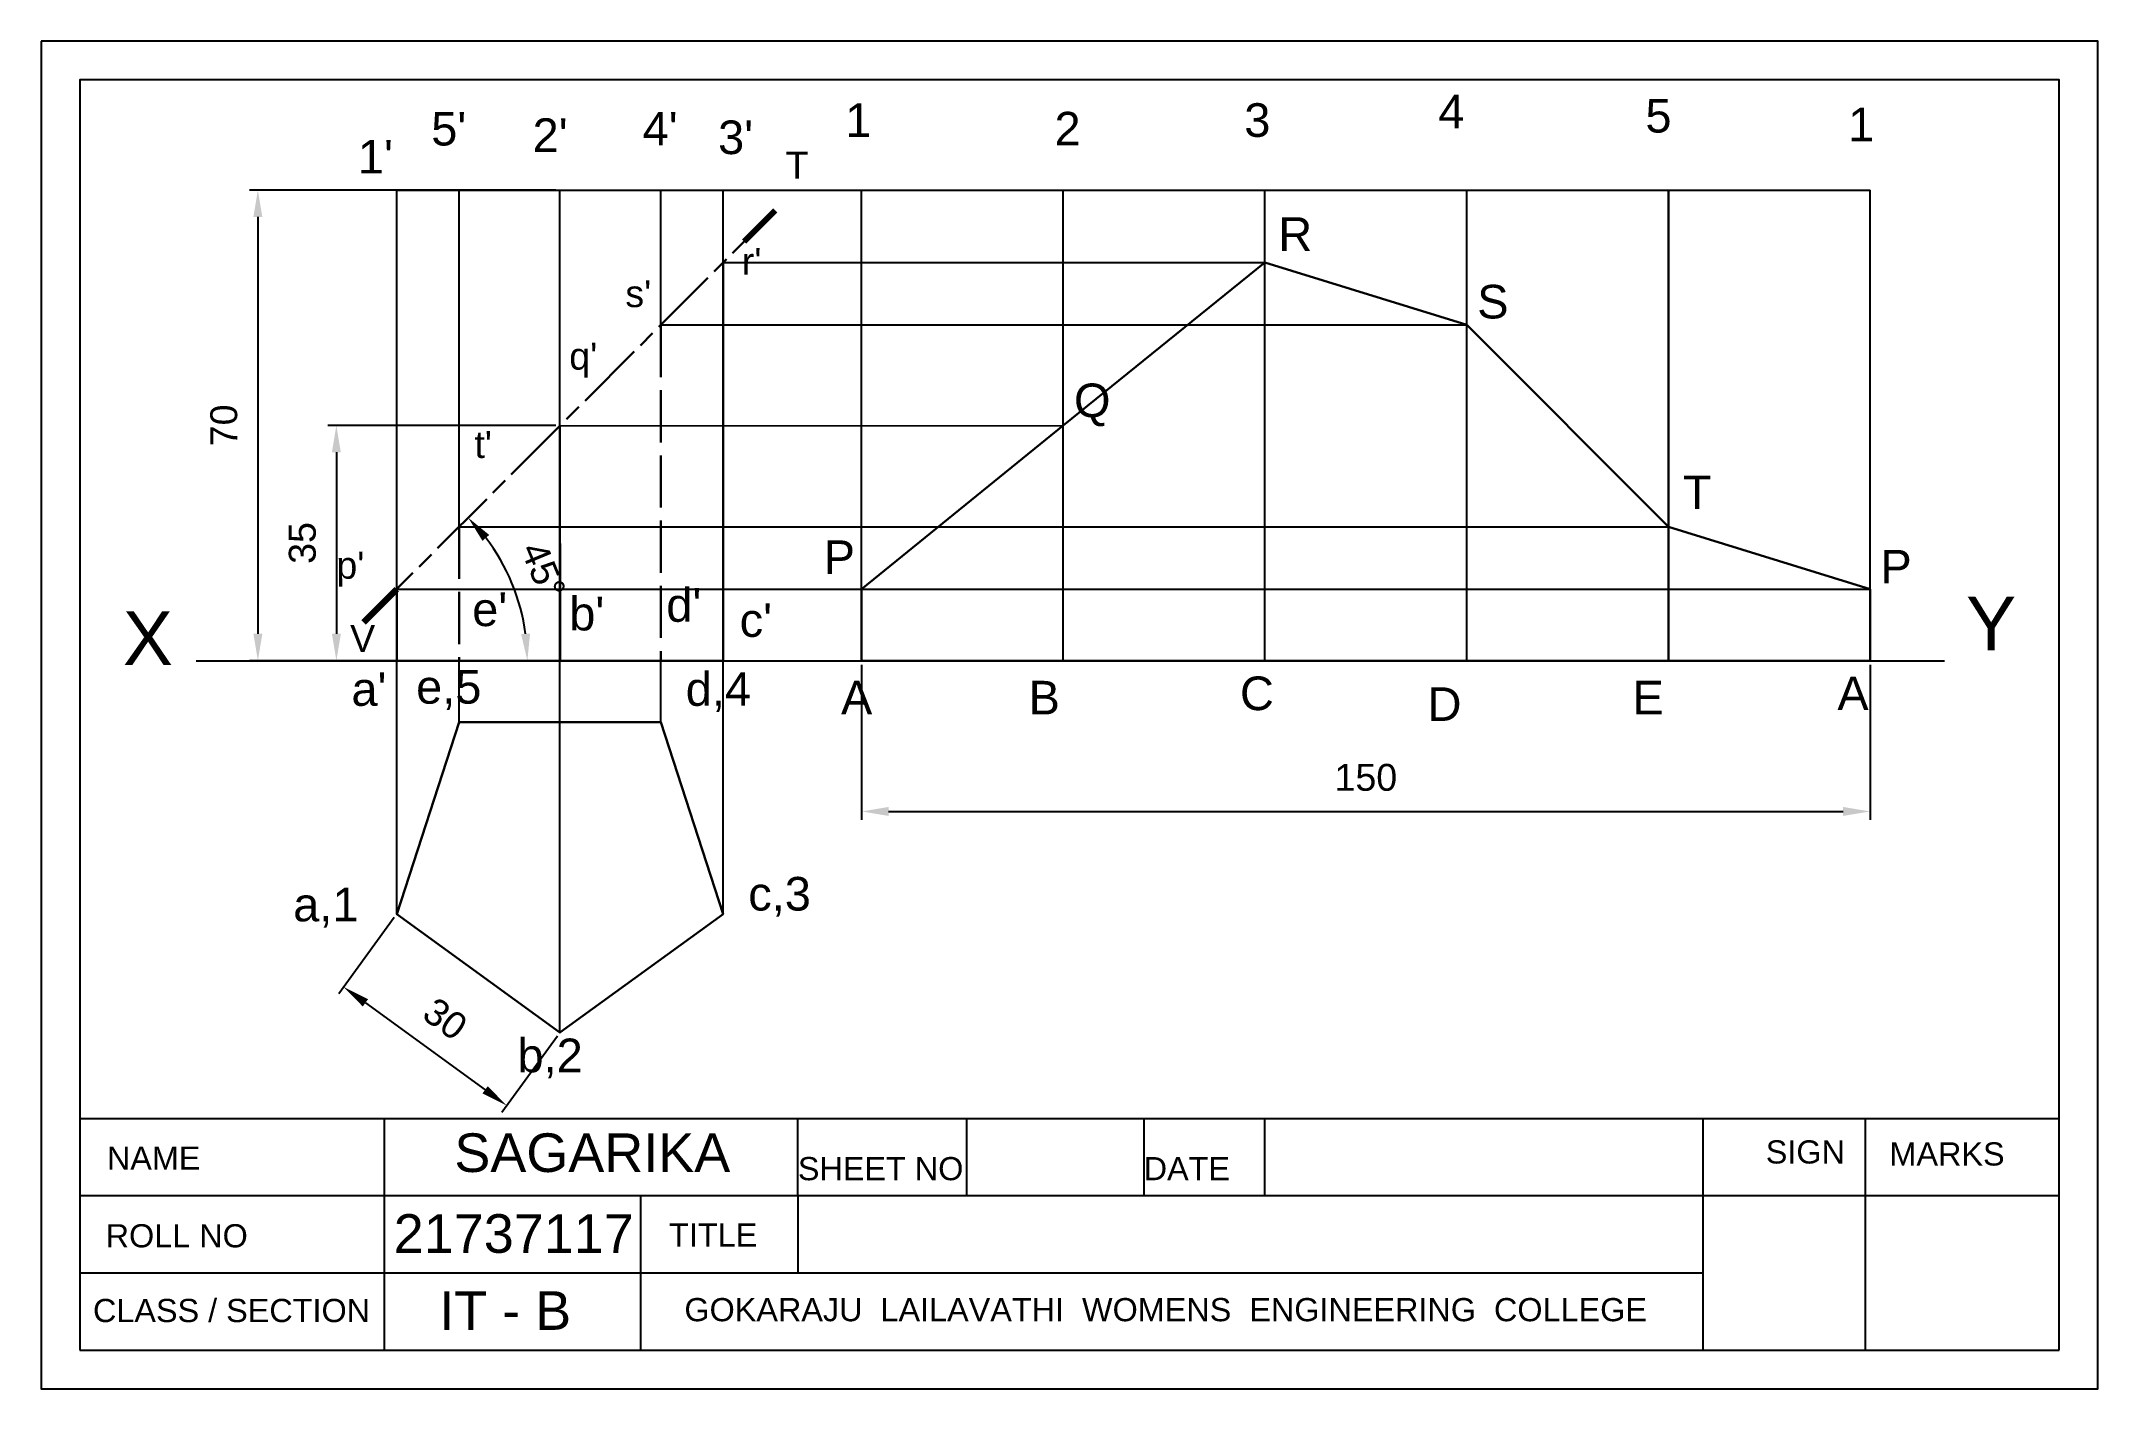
# Model space of a CAD drawing. Header units: millimetres. Extents: x 0 to 266, y 0 to 174.
import ezdxf

# ---------------------------------------------------------------- set-up
doc = ezdxf.new("R2010")
doc.units = ezdxf.units.MM
doc.header["$LTSCALE"] = 0.75
doc.header["$PDMODE"] = 34
doc.linetypes.add('ACAD_ISO02W100', pattern=[15, 12, -3])
doc.linetypes.add('ACAD_ISO08W100', pattern=[36, 24, -3, 6, -3])
doc.styles.get("Standard").update_dxf_attribs({"font": 'arial.ttf'})
doc.dimstyles.new('ISO-25', dxfattribs={"dimtxt": 4, "dimasz": 4, "dimexe": 1.25, "dimexo": 0.625, "dimgap": 3, "dimtad": 1, "dimtxsty": 'Standard', "dimcen": 4, "dimadec": 0, "dimazin": 0, "dimtfac": 1, "dimtmove": 0, "dimatfit": 3, "dimfxl": 1, "dimarcsym": 0})

# ---------------------------------------------------------------- blocks, each defined once
blk = doc.blocks.new('*D6')
at = {"color": 0, "lineweight": -2, "ltscale": 0.5, "transparency": 16777216}
for p, q in [((45.7, 61), (38.52, 51.11)), ((41.97, 49.95), (57.46, 38.69)), ((66.82, 45.66), (59.63, 35.77))]:
    blk.add_line(p, q, dxfattribs=at)
at = {"color": 0, "ltscale": 0.5, "transparency": 16777216}
for points in [[(42.31, 50.42), (41.63, 49.48), (39.16, 51.99)], [(57.8, 39.16), (57.12, 38.23), (60.27, 36.65)]]:
    blk.add_solid(points, dxfattribs=at)
at = {"layer": 'Defpoints', "color": 0, "ltscale": 0.5, "transparency": 16777216}
for p in [(46.02, 61.44), (67.14, 46.1), (60.27, 36.65)]:
    blk.add_point(p, dxfattribs=at)
at = {"color": 0, "ltscale": 0.5, "transparency": 16777216, "insert": (52.29, 47.87), "char_height": 3.48, "attachment_point": 5, "rotation": 324}
blk.add_mtext('30', dxfattribs=at)
blk = doc.blocks.new('*D7')
at = {"color": 0, "lineweight": -2, "ltscale": 0.5, "transparency": 16777216}
for p, q in [((66.6, 124.68), (37.12, 124.68)), ((38.21, 121.2), (38.21, 97.71)), ((66.6, 94.23), (37.12, 94.23))]:
    blk.add_line(p, q, dxfattribs=at)
at = {"color": 0, "ltscale": 0.5, "transparency": 16777216}
for points in [[(37.63, 121.2), (38.79, 121.2), (38.21, 124.68)], [(37.63, 97.71), (38.79, 97.71), (38.21, 94.23)]]:
    blk.add_solid(points, dxfattribs=at)
at = {"layer": 'Defpoints', "color": 0, "ltscale": 0.5, "transparency": 16777216}
for p in [(67.14, 124.68), (38.21, 94.23), (67.14, 94.23)]:
    blk.add_point(p, dxfattribs=at)
at = {"color": 0, "ltscale": 0.5, "transparency": 16777216, "insert": (33.82, 109.46), "char_height": 3.48, "attachment_point": 5, "rotation": 90}
blk.add_mtext('35', dxfattribs=at)
blk = doc.blocks.new('*D8')
at = {"color": 0, "lineweight": -2, "ltscale": 0.5, "transparency": 16777216}
for p, q in [((66.6, 155.13), (26.96, 155.13)), ((28.05, 151.65), (28.05, 97.71)), ((66.6, 94.23), (26.96, 94.23))]:
    blk.add_line(p, q, dxfattribs=at)
at = {"color": 0, "ltscale": 0.5, "transparency": 16777216}
for points in [[(27.47, 151.65), (28.63, 151.65), (28.05, 155.13)], [(27.47, 97.71), (28.63, 97.71), (28.05, 94.23)]]:
    blk.add_solid(points, dxfattribs=at)
at = {"layer": 'Defpoints', "color": 0, "ltscale": 0.5, "transparency": 16777216}
for p in [(67.14, 155.13), (28.05, 94.23), (67.14, 94.23)]:
    blk.add_point(p, dxfattribs=at)
at = {"color": 0, "ltscale": 0.5, "transparency": 16777216, "insert": (23.66, 124.68), "char_height": 3.48, "attachment_point": 5, "rotation": 90}
blk.add_mtext('70', dxfattribs=at)
blk = doc.blocks.new('*D9')
at = {"color": 0, "lineweight": -2, "ltscale": 0.5, "transparency": 16777216}
for p, q in [((106.19, 93.69), (106.19, 73.64)), ((236.7, 93.69), (236.7, 73.64)), ((109.67, 74.72), (233.22, 74.72))]:
    blk.add_line(p, q, dxfattribs=at)
at = {"color": 0, "ltscale": 0.5, "transparency": 16777216}
for points in [[(109.67, 75.3), (109.67, 74.14), (106.19, 74.72)], [(233.22, 75.3), (233.22, 74.14), (236.7, 74.72)]]:
    blk.add_solid(points, dxfattribs=at)
at = {"layer": 'Defpoints', "color": 0, "ltscale": 0.5, "transparency": 16777216}
for p in [(106.19, 94.23), (236.7, 94.23), (236.7, 74.72)]:
    blk.add_point(p, dxfattribs=at)
at = {"color": 0, "ltscale": 0.5, "transparency": 16777216, "insert": (171.45, 79.11), "char_height": 3.48, "attachment_point": 5}
blk.add_mtext('150', dxfattribs=at)
blk = doc.blocks.new('*D10')
at = {"color": 0, "lineweight": -2, "ltscale": 0.5, "transparency": 16777216}
blk.add_arc((36.75, 94.23), 26.18, 7.6222, 37.3778, dxfattribs=at)
at = {"color": 0, "ltscale": 0.5, "transparency": 16777216}
for points in [[(57.12, 109.74), (57.99, 110.5), (55.26, 112.74)], [(63.28, 97.74), (62.12, 97.66), (62.93, 94.23)]]:
    blk.add_solid(points, dxfattribs=at)
at = {"layer": 'Defpoints', "color": 0, "ltscale": 0.5, "transparency": 16777216}
for p in [(95, 152.47), (41.76, 99.23), (62.04, 101.01), (46.02, 94.23), (88.26, 94.23)]:
    blk.add_point(p, dxfattribs=at)
at = {"color": 0, "ltscale": 0.5, "transparency": 16777216, "insert": (64.99, 105.92), "char_height": 3.48, "attachment_point": 5, "rotation": 292.5}
blk.add_mtext('45°', dxfattribs=at)
blk = doc.blocks.new('GOKARAJU3')
for p, q in [((5, 169.4), (5, 5)), ((261.19, 169.4), (5, 169.4)), ((261.19, 5), (261.19, 169.4)), ((5, 35), (261.19, 35)), ((44.39, 35), (44.39, 5)), ((97.94, 25), (97.94, 35)), ((119.76, 35), (119.76, 25)), ((142.7, 35), (142.7, 25)), ((158.32, 35), (158.32, 25)), ((215.08, 35), (215.08, 5)), ((236.07, 35), (236.07, 5)), ((5, 25), (261.19, 25)), ((77.59, 25), (77.59, 5)), ((97.94, 25), (97.94, 15)), ((5, 15), (215.08, 15)), ((5, 5), (261.19, 5))]:
    blk.add_line(p, q)
blk.add_lwpolyline([(0, 174.4), (0, 0), (266.19, 0), (266.19, 174.4)], close=True)
at = {"char_height": 3}
for s, width, insert, attachment_point in [('SIGN', 10.7612, (223.21, 32.16), 1), ('MARKS', 16.273, (239.22, 31.9), 1), ('NAME', 15.9424, (8.51, 31.36), 1), ('SHEET NO', 21.0026, (97.94, 30), 1), ('DATE', 14.9315, (142.7, 30), 1), ('ROLL NO', 20.6744, (8.35, 21.31), 1), ('TITLE', 14.1732, (81.27, 21.41), 1), ('CLASS / SECTION', 35.77, (6.71, 11.64), 1), ('GOKARAJU  LAILAVATHI  WOMENS  ENGINEERING  COLLEGE', 147.5066, (145.54, 10.23), 5)]:
    blk.add_mtext_dynamic_manual_height_columns(s, width=width, gutter_width=15, heights=[0], dxfattribs=dict(at, insert=insert, attachment_point=attachment_point))

msp = doc.modelspace()

# ---------------------------------------------------------------- linework, layer by layer
at = {"color": 18, "true_color": 0x000000}
for p, q in [((46.0235, 61.4447), (46.0235, 155.1335)), ((46.0235, 94.2294), (46.0235, 155.1335)), ((54.0893, 111.5666), (54.0893, 155.1335)), ((67.1402, 46.1025), (67.1402, 155.1335)), ((67.1402, 94.2294), (67.1402, 155.1335)), ((80.191, 137.6683), (80.191, 155.1335)), ((88.2569, 61.4447), (88.2569, 155.1335)), ((88.2569, 94.2294), (88.2569, 155.1335)), ((20.0632, 94.2294), (246.3619, 94.2294)), ((54.0893, 86.2689), (54.0893, 94.2294)), ((80.191, 86.2689), (80.191, 94.2294))]:
    msp.add_line(p, q, dxfattribs=at)
at = {"color": 18, "ltscale": 0.5, "true_color": 0x000000}
for p, q in [((46.0235, 155.1335), (88.2569, 155.1335)), ((88.2569, 155.1335), (106.1939, 155.1335)), ((106.1939, 94.2294), (106.1939, 155.1335)), ((106.1939, 155.1335), (236.7025, 155.1335)), ((132.2956, 94.2294), (132.2956, 155.1335)), ((158.3973, 94.2294), (158.3973, 155.1335)), ((184.499, 94.2294), (184.499, 155.1335)), ((210.6008, 94.2294), (210.6008, 155.1335)), ((210.6008, 155.1335), (210.6008, 94.2294)), ((236.7025, 94.2294), (236.7025, 155.1335)), ((88.2569, 145.7342), (88.2569, 145.7342)), ((88.2569, 145.7342), (158.3973, 145.7342)), ((80.191, 137.6683), (80.191, 137.6683)), ((80.191, 137.6683), (184.499, 137.6683)), ((67.1402, 124.6175), (132.2956, 124.6815)), ((54.0893, 111.5666), (210.6008, 111.5666)), ((46.0235, 103.5008), (236.7025, 103.5008)), ((46.0235, 94.2294), (88.2569, 94.2294)), ((106.1939, 94.2294), (236.7025, 94.2294))]:
    msp.add_line(p, q, dxfattribs=at)
at = {"color": 18, "linetype": 'ACAD_ISO02W100', "ltscale": 0.5, "true_color": 0x000000}
for p, q in [((54.0893, 111.5666), (54.0893, 155.1335)), ((80.191, 137.6683), (80.191, 155.1335))]:
    msp.add_line(p, q, dxfattribs=at)
at = {"color": 18, "linetype": 'ACAD_ISO08W100', "lineweight": 30, "ltscale": 0.5, "true_color": 0x000000}
msp.add_line((41.7569, 99.2342), (94.9972, 152.4745), dxfattribs=at)
at = {"color": 18, "linetype": 'ACAD_ISO08W100', "lineweight": 25, "ltscale": 0.75, "true_color": 0x000000}
msp.add_line((91.0044, 148.4817), (94.9972, 152.4745), dxfattribs=at)
at = {"color": 18, "linetype": 'ACAD_ISO08W100', "lineweight": 80, "ltscale": 0.75, "true_color": 0x000000}
msp.add_line((94.9972, 152.4745), (91.0044, 148.4817), dxfattribs=at)
at = {"color": 18, "lineweight": 30, "ltscale": 0.75, "true_color": 0x000000}
for p, q in [((88.2569, 94.2294), (88.2569, 145.7342)), ((67.1402, 124.6175), (67.17, 94.2294)), ((46.0235, 103.5008), (46.0235, 94.2294)), ((46.0235, 94.2294), (88.2569, 94.2294))]:
    msp.add_line(p, q, dxfattribs=at)
at = {"color": 18, "lineweight": 30, "ltscale": 0.5, "true_color": 0x000000}
for p, q in [((132.2956, 124.6815), (158.3973, 145.7342)), ((158.3973, 145.7342), (184.499, 137.6683)), ((184.499, 137.6683), (210.6008, 111.5666)), ((106.1939, 103.5008), (132.2956, 124.6815)), ((210.6008, 111.5666), (236.7025, 103.5008)), ((106.1939, 94.2294), (106.1939, 103.5008)), ((236.7025, 103.5008), (236.7025, 94.2294)), ((236.7025, 94.2294), (106.1939, 94.2294))]:
    msp.add_line(p, q, dxfattribs=at)
at = {"color": 18, "linetype": 'ACAD_ISO02W100', "lineweight": 30, "ltscale": 0.75, "true_color": 0x000000}
for p, q in [((80.191, 137.6683), (80.191, 94.2294)), ((54.0893, 111.5666), (54.0893, 94.2294))]:
    msp.add_line(p, q, dxfattribs=at)
at = {"color": 18, "linetype": 'ACAD_ISO08W100', "lineweight": 90, "ltscale": 0.75, "true_color": 0x000000}
msp.add_line((41.7569, 99.2342), (46.0235, 103.5008), dxfattribs=at)
at = {"linetype": 'Continuous'}
msp.add_lwpolyline([(5, 35), (261.1901, 35), (261.1901, 169.4), (5, 169.4)], close=True, dxfattribs=at)
at = {"color": 18, "lineweight": 30, "true_color": 0x000000}
msp.add_lwpolyline([(80.191, 86.2689), (54.0893, 86.2689), (46.0235, 61.4447), (67.1402, 46.1025), (88.2569, 61.4447)], close=True, dxfattribs=at)

# ---------------------------------------------------------------- block references
msp.add_blockref('GOKARAJU3', (0, 0))

# ---------------------------------------------------------------- texts
at = {"color": 18, "ltscale": 0.5, "true_color": 0x000000}
for s, height, p in [("5'", 4.35029, (50.4877, 160.8978)), ("4'", 4.35029, (77.8416, 160.8978)), ('1', 4.3503, (104.079, 162.0133)), ('2', 4.3503, (131.1538, 160.8978)), ('3', 4.3503, (155.7165, 162.0133)), ('4', 4.3503, (180.8374, 163.1289)), ('5', 4.3503, (207.6331, 162.5711)), ('1', 4.3503, (233.8705, 161.4556)), ("2'", 4.35029, (63.6064, 160.0611)), ("3'", 4.35029, (87.6108, 159.7822)), ("1'", 4.35029, (40.9975, 157.2723)), ('R', 4.3503, (160.1197, 147.2614)), ("r'", 3.48023, (90.6812, 144.1647)), ("s'", 3.48023, (75.6086, 139.9814)), ('S', 4.3503, (185.8624, 138.5128)), ("q'", 3.48023, (68.3514, 131.8937)), ('Q', 4.3503, (133.6766, 125.7399)), ("t'", 3.48023, (56.0701, 120.4594)), ('T', 4.3503, (212.4806, 113.8418)), ('P', 4.3503, (101.2794, 105.4431)), ("p'", 3.48023, (38.2063, 104.8418)), ('P', 4.3503, (238.0481, 104.2183)), ("d'", 4.35029, (80.9119, 99.2641)), ("e'", 4.35029, (55.791, 98.7063)), ("b'", 4.35029, (68.3514, 98.1485)), ("c'", 4.35029, (90.402, 97.3119)), ("a'", 4.35029, (40.1602, 88.3875)), ('e,5', 4.35029, (48.5338, 88.6664)), ('d,4', 4.35029, (83.424, 88.3875)), ('A', 4.3503, (103.5207, 87.272)), ('B', 4.3503, (127.8043, 87.272)), ('C', 4.3503, (155.1582, 87.8298)), ('D', 4.3503, (179.4418, 86.4353)), ('E', 4.3503, (205.9583, 87.272)), ('A', 4.3503, (232.4749, 87.8298)), ('a,1', 4.35029, (32.6239, 60.499)), ('c,3', 4.35029, (91.5185, 61.8934)), ('b,2', 4.35029, (61.6525, 40.977))]:
    msp.add_text(s, height=height, dxfattribs=at).set_placement(p)
at = {"color": 18, "linetype": 'ACAD_ISO02W100', "lineweight": 30, "ltscale": 0.75, "true_color": 0x000000}
for s, height, p in [('T', 3.4802, (96.356, 156.6096)), ('Y', 6.9605, (249.129, 95.552)), ('X', 6.9605, (10.5755, 93.6558)), ('V', 3.4802, (39.9914, 95.3624))]:
    msp.add_text(s, height=height, dxfattribs=at).set_placement(p)
for s, p in [('SAGARIKA', (53.4806, 28.0623)), ('21737117', (45.6319, 17.6012)), ('IT - B', (51.5259, 7.6341))]:
    msp.add_text(s, height=5).set_placement(p)

# ---------------------------------------------------------------- dimensions: what is measured, and where the dimension line sits
at = {"color": 18, "ltscale": 0.5, "true_color": 0x000000}
for base, p1, picture, middle in [((28.0464, 94.2294), (67.1402, 155.1335), '*D8', (23.6593, 124.6815)), ((38.2063, 94.2294), (67.1402, 124.6815), '*D7', (33.8181, 109.4554))]:
    dim = msp.add_linear_dim(base=base, p1=p1, p2=(67.1402, 94.2294), angle=90, dimstyle='ISO-25', override={"dimscale": 0.870057, "dimlfac": 1.14935}, dxfattribs=at)
    dim.commit()
    dim.dimension.update_dxf_attribs({"geometry": picture, "text_midpoint": middle})
dim = msp.add_angular_dim_2l(base=(62.0402, 101.0054), line1=((46.0235, 94.2294), (88.2569, 94.2294)), line2=((41.7569, 99.2342), (94.9972, 152.4745)), dimstyle='ISO-25', override={"dimscale": 0.870057, "dimlfac": 1.14935}, dxfattribs=at)
dim.commit()
dim.dimension.update_dxf_attribs({"geometry": '*D10', "text_midpoint": (64.986, 105.9243)})
dim = msp.add_linear_dim(base=(236.7025, 74.7248), p1=(106.1939, 94.2294), p2=(236.7025, 94.2294), dimstyle='ISO-25', override={"dimscale": 0.870057, "dimlfac": 1.14935}, dxfattribs=at)
dim.commit()
dim.dimension.update_dxf_attribs({"geometry": '*D9', "text_midpoint": (171.4482, 79.1119)})
dim = msp.add_aligned_dim(p1=(46.0235, 61.4447), p2=(67.1402, 46.1025), distance=-11.6848, dimstyle='ISO-25', override={"dimscale": 0.870057, "dimlfac": 1.14935}, dxfattribs=at)
dim.commit()
dim.dimension.update_dxf_attribs({"geometry": '*D6', "text_midpoint": (52.293, 47.8706)})

doc.saveas('drawing.dxf')
